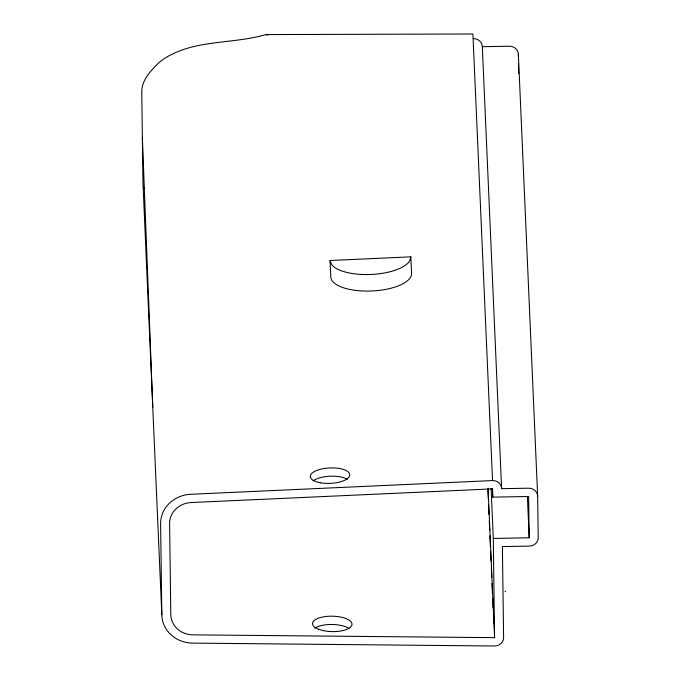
<?xml version="1.0" encoding="UTF-8"?>
<svg xmlns="http://www.w3.org/2000/svg" width="680" height="680" viewBox="0 0 680 680"><rect width="100%" height="100%" fill="white"/><g stroke="black" fill="none" stroke-linecap="round" stroke-linejoin="round"><path stroke-width="1.02" d="M493.298 538.466L529.193 537.761L528.615 496.51L492.754 497.114L492.567 488.886L191.785 502.512A22.465 20.68 -2.5 0 0 169.6 523.591L170.807 614.575A22.465 20.68 -2.5 0 0 193.545 634.856L494.581 637.662L493.298 538.466L491.121 488.656M505.546 591.226L505.096 591.762M410.822 256.836L409.624 260.984A40.434 15.801 -2.6 0 1 371.118 274.457A40.434 15.801 -2.6 0 1 331.585 264.528L330.029 260.508L410.822 256.836L411.578 273.36A40.434 15.801 -2.6 0 1 371.875 290.981A40.434 15.801 -2.6 0 1 330.786 277.032L330.029 260.508M142.358 137.538L142.978 183.285L161.823 614.737A31.45 28.951 -2.5 0 0 193.656 643.127L494.734 646A8.985 8.271 -2.5 0 0 503.608 637.568L502.392 546.584L529.346 546.1A8.985 8.271 -2.5 0 0 538.22 537.667L537.667 496.306A8.985 8.271 -2.5 0 0 528.572 488.197L501.627 488.682A8.985 8.271 -2.5 0 0 492.533 480.573L472.906 34L265.965 34.569C235.356 43.562 201.382 39.907 172.456 54.026C166.498 56.882 160.88 60.486 156.264 65.254C149.141 72.76 141.482 81.192 141.78 92.293L142.358 137.538L152.779 407.074M492.533 480.573L191.675 494.241A31.45 28.951 -2.5 0 0 160.616 523.753L161.823 614.737M473.238 38.59A8.985 8.271 -2.5 0 1 482.324 46.699L509.277 46.214A8.985 8.271 -2.5 0 1 518.373 54.332L537.667 496.306M265.965 34.569L267.945 35.08M143.48 186.345L143.82 188.385M527.391 496.425L529.193 537.761M482.324 46.699L501.627 488.682M492.379 488.631L492.754 497.114M488.053 488.214L494.581 637.662M487.883 489.133L488.342 499.732M488.58 505.036L488.996 514.573M489.269 520.931L489.685 530.468M489.914 535.772L490.382 546.371M490.612 551.667L491.028 561.204M491.308 567.571L491.725 577.108M491.997 583.465L492.413 593.002M492.651 598.307L493.068 607.843M493.34 614.202L493.756 623.738M518.373 54.332L518.415 57.511M518.5 63.869L518.627 73.415M314.815 628.159A19.762 7.71 1.1 0 1 349.027 628.481M313.115 480.837A19.771 7.726 -2.6 0 1 347.319 479.281M320.425 482.783A19.771 7.726 -2.6 0 0 349.758 474.75A19.771 7.726 -2.6 0 0 319.838 469.421A19.771 7.726 -2.6 0 0 320.425 482.783M318.512 629.221A19.762 7.71 1.1 0 0 351.416 626.085A19.762 7.71 1.1 0 0 326.808 616.403A19.762 7.71 1.1 0 0 318.512 629.221"/></g></svg>
